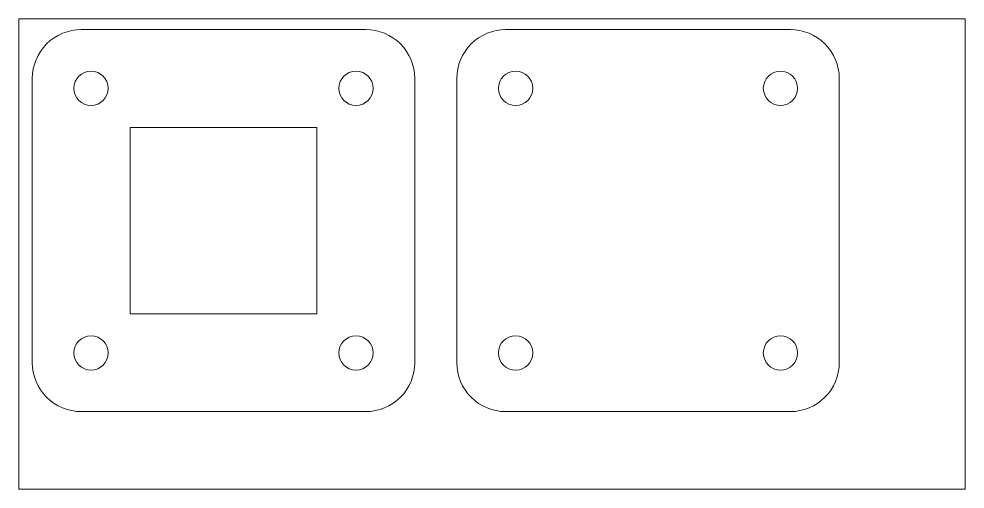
# Paper-space layout 'Black Acrylic' of a CAD drawing. Header units: millimetres. Extents: x -0.1 to 96.5, y 159.4 to 207.5.
# The model-space entities are those that its viewports show. They can reach past a viewport. Long polylines and large blocks are cut down to what shows.
import ezdxf

# ---------------------------------------------------------------- set-up
doc = ezdxf.new("R2010")
doc.units = ezdxf.units.MM
doc.layers.add('Cuts', color=7, linetype='Continuous', lineweight=0)
doc.layers.add('Viewports', color=7, linetype='Continuous', lineweight=0, plot=False)

msp = doc.modelspace()

# ---------------------------------------------------------------- linework, layer by layer
at = {"layer": 'Cuts'}
for points in [[(-5, 89.278), (24.05, 89.278, 0.414214), (29.05, 94.278), (29.05, 123.328, 0.414214), (24.05, 128.328), (-5, 128.328, 0.414214), (-10, 123.328), (-10, 94.278, 0.414214)], [(38.341, 89.278), (67.391, 89.278, 0.414214), (72.391, 94.278), (72.391, 123.328, 0.414214), (67.391, 128.328), (38.341, 128.328, 0.414214), (33.341, 123.328), (33.341, 94.278, 0.414214)]]:
    msp.add_lwpolyline(points, format="xyb", close=True, dxfattribs=at)
msp.add_lwpolyline([(0, 99.278), (19.05, 99.278), (19.05, 118.328), (0, 118.328)], close=True, dxfattribs=at)
for centre in [(-4, 122.328), (23.05, 122.328), (39.341, 122.328), (66.391, 122.328), (-4, 95.278), (23.05, 95.278), (39.341, 95.278), (66.391, 95.278)]:
    msp.add_circle(centre, 1.753, dxfattribs=at)

psp = doc.layouts.new('Black Acrylic')

# ---------------------------------------------------------------- viewports
at = {"layer": 'Viewports'}
psp.add_viewport(center=(48.241, 183.425), size=(96.603, 48.06567), view_center_point=(36.936, 105.387), view_height=48.06567, dxfattribs=at)

doc.saveas('drawing.dxf')
